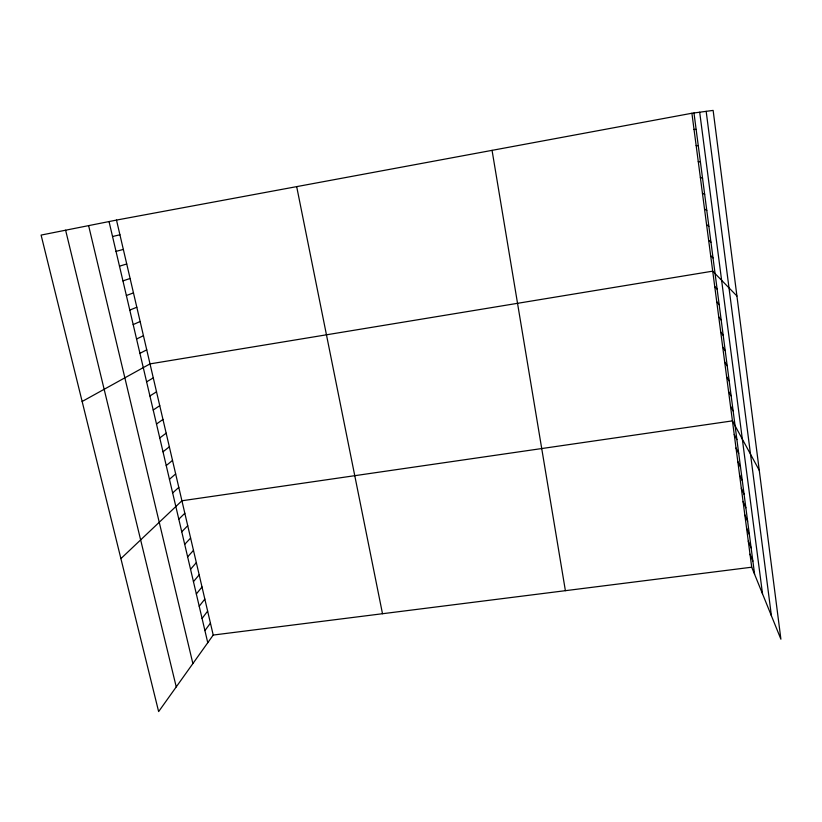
<?xml version="1.0" encoding="UTF-8"?>
<svg xmlns="http://www.w3.org/2000/svg" width="822" height="822" viewBox="0 0 822 822"><rect width="100%" height="100%" fill="white"/><g stroke="black" fill="none" stroke-linecap="round" stroke-linejoin="round"><path stroke-width="1.23" d="M751.719 567.201L213.217 635.057L158.636 711.595L41.1 235.082L116.498 220.08L691.898 113.251L713.136 110.405L780.9 639.197L751.719 567.201L691.898 113.251M204.925 630.608L210.442 623.117M202.078 618.452L207.637 611.126M199.212 606.246L204.832 599.084M196.335 593.977L202.017 586.99M193.447 581.657L199.181 574.835M190.55 569.276L196.335 562.628M187.632 556.843L193.478 550.37M184.703 544.349L190.612 538.05M181.765 531.803L187.724 525.679M178.806 519.196L184.827 513.257M120.906 558.611L181.919 500.773L732.433 420.874L759.261 470.328M172.651 492.953L178.795 487.384M169.455 479.298L175.661 473.924M166.239 465.581L172.517 460.402M163.013 451.792L169.342 446.819M159.766 437.941L166.167 433.173M156.499 424.018L162.962 419.446M153.221 410.024L159.756 405.667M149.923 395.968L156.519 391.806M146.604 381.829L153.282 377.884M82.149 401.485L150.015 363.889L712.705 271.157L736.923 296.002M139.935 353.347L146.737 349.833M136.565 339.003L143.449 335.705M133.185 324.587L140.141 321.505M129.794 310.089L136.812 307.233M126.372 295.53L133.472 292.889M122.94 280.888L130.112 278.473M119.498 266.164L126.732 263.985M116.025 251.378L123.341 249.426M112.542 236.51L119.93 234.784M694.025 129.424L696.142 129.434M696.152 145.515L698.289 145.802M698.258 161.523L700.426 162.088M700.354 177.439L702.563 178.282M702.44 193.273L704.68 194.382M704.516 209.014L706.776 210.401M706.581 224.673L708.872 226.327M708.636 240.25L710.958 242.171M710.681 255.745L713.023 257.923M714.729 286.488L717.133 289.18M716.733 301.736L719.168 304.685M718.736 316.902L721.202 320.097M720.73 331.985L723.216 335.438M722.702 346.997L725.22 350.686M724.665 361.927L727.213 365.862M726.627 376.774L729.196 380.956M728.569 391.549L731.169 395.957M730.511 406.253L733.132 410.897M734.231 434.499L736.902 439.585M736.019 448.052L738.711 453.364M737.796 461.553L740.509 467.06M739.564 474.982L742.307 480.706M741.331 488.34L744.085 494.269M743.078 501.646L745.862 507.78M744.824 514.88L747.63 521.22M746.561 528.053L749.387 534.598M748.287 541.164L751.133 547.904M750.013 554.213L752.88 561.149M65.616 230.211L176.247 686.904M88.622 225.629L192.882 663.57M109.038 221.57L207.761 642.712M116.498 220.08L213.217 635.057M296.68 186.625L382.507 613.726M492.059 150.354L565.392 590.679M693.974 112.974L754.606 574.331M706.17 111.34L771.416 615.801M699.686 112.203L762.518 593.833"/></g></svg>
